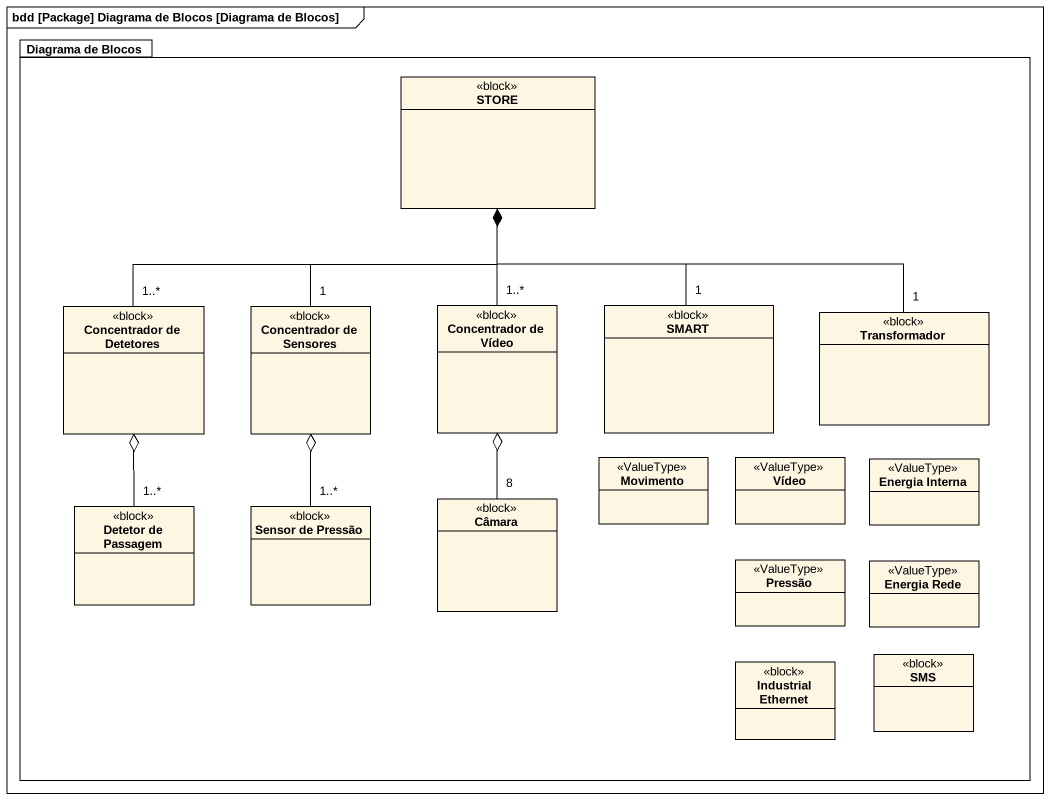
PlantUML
@startuml
mainframe bdd [Package] Diagrama de Blocos [Diagrama de Blocos]
hide circle
hide empty members
package "Diagrama de Blocos" as Diagrama_de_Blocos {
  class STORE <<block>>
  class "Concentrador de Detetores" as Concentrador_de_Detetores <<block>>
  class "Concentrador de Sensores" as Concentrador_de_Sensores <<block>>
  class "Concentrador de Vídeo" as Concentrador_de_Vídeo <<block>>
  class SMART <<block>>
  class Transformador <<block>>
  class Câmara <<block>>
  class Movimento <<ValueType>>
  class Vídeo <<ValueType>>
  class "Energia Interna" as Energia_Interna <<ValueType>>
  class "Detetor de Passagem" as Detetor_de_Passagem <<block>>
  class "Sensor de Pressão" as Sensor_de_Pressão <<block>>
  class Pressão <<ValueType>>
  class "Energia Rede" as Energia_Rede <<ValueType>>
  class "Industrial Ethernet" as Industrial_Ethernet <<block>>
  class SMS <<block>>
}
Concentrador_de_Detetores "1..*" -up-* STORE
Concentrador_de_Sensores "1" -up-* STORE
Concentrador_de_Vídeo "1..*" -up-* STORE
SMART "1" -up-* STORE
Transformador "1" -left-* STORE
Câmara "8" -up-o Concentrador_de_Vídeo
Detetor_de_Passagem "1..*" -up-o Concentrador_de_Detetores
Sensor_de_Pressão "1..*" -up-o Concentrador_de_Sensores
@enduml
